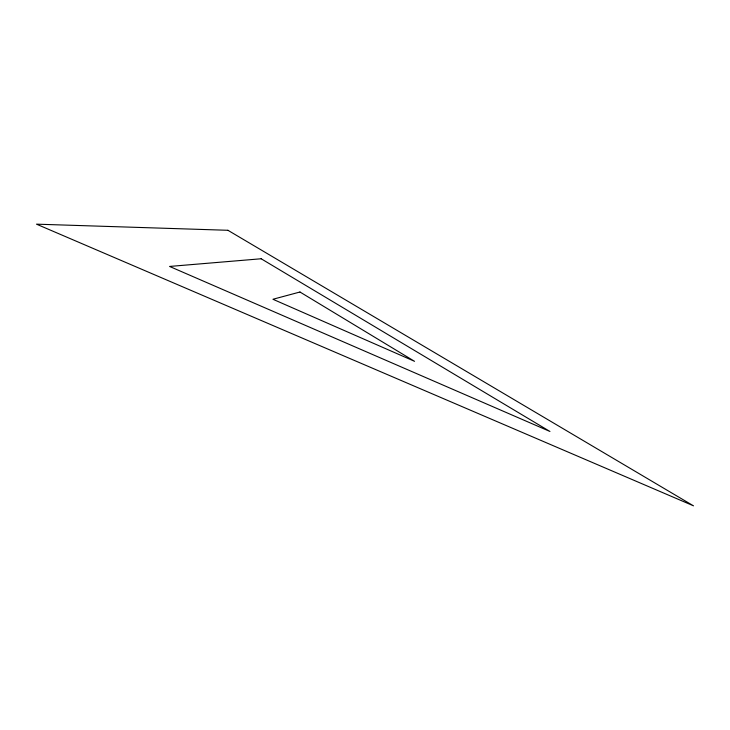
<?xml version="1.0" encoding="UTF-8"?>
<svg xmlns="http://www.w3.org/2000/svg" width="730" height="730" viewBox="0 0 730 730"><rect width="100%" height="100%" fill="white"/><g stroke="black" fill="none" stroke-linecap="round" stroke-linejoin="round"><path stroke-width="1.09" d="M299.966 292.009L272.929 299.263L414.549 361.323L299.966 292.009M261.167 258.767L169.579 266.441L549.945 431.466L261.167 258.767M227.924 230.288L36.5 224.165L693.5 505.835L227.924 230.288"/></g></svg>
